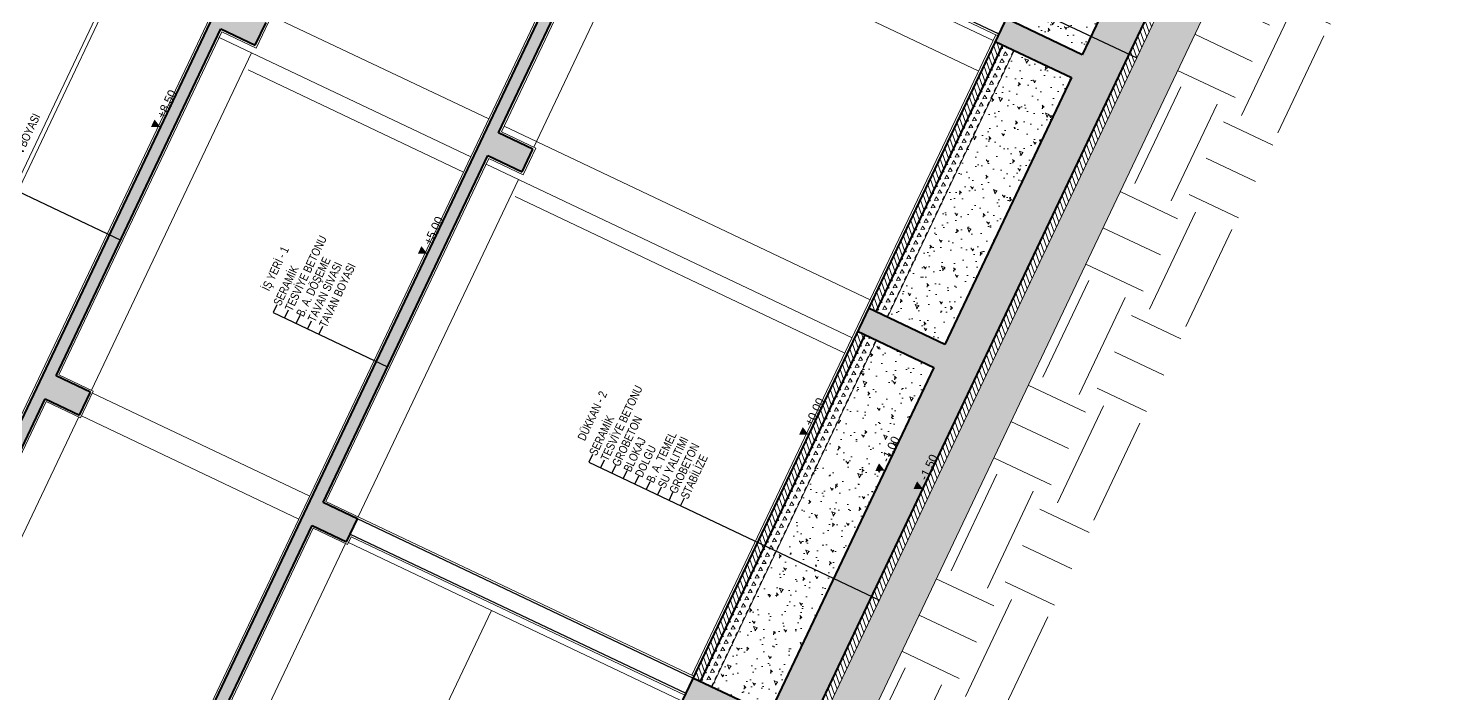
# Model space of a CAD drawing. Extents: x 190767 to 199252, y -247561 to -244711.
# Drawn here: x 192141 to 192699, y -246648 to -246385 of the extents above; entities that cross this region are included whole.
import ezdxf
from ezdxf.enums import TextEntityAlignment as Align

# ---------------------------------------------------------------- set-up
doc = ezdxf.new("R2010")
doc.units = 0
doc.header["$MEASUREMENT"] = 0
doc.linetypes.add('DUZ', pattern=[500, 500])
doc.layers.get('0').update_dxf_attribs({"linetype": 'CONTINUOUS'})
for name, color, linetype, lineweight in [('BETONARME', 246, 'CONTINUOUS', 40), ('HARPUŞTA', 232, 'CONTINUOUS', 13), ('SIVA', 7, 'DUZ', 20), ('TARAMA', 4, 'CONTINUOUS', 9)]:
    doc.layers.add(name, color=color, linetype=linetype, lineweight=lineweight)
for name, color, linetype in [('Duvar', 7, 'CONTINUOUS'), ('KOT', 1, 'CONTINUOUS'), ('MKDU0', 50, 'CONTINUOUS'), ('YAZI', 7, 'CONTINUOUS')]:
    doc.layers.add(name, color=color, linetype=linetype)
doc.styles.get("Standard").update_dxf_attribs({"font": 'arial.ttf'})
doc.styles.add('YAZI DAR-08', font='arial.ttf', dxfattribs={"width": 0.8})
pattern_1 = [(60, (-19153.829, -4233.98), (-4.7625, 8.248892), [4.7625, -4.7625]), (120, (-19153.829, -4233.98), (-9.525, 5e-09), [4.7625, -4.7625]), (0, (-19156.21, -4229.855), (4.7625, 8.248892), [4.7625, -4.7625])]
pattern_2 = [(45, (-32490.8064, -4233.98), (-3.36759605, 3.36759605), [])]
pattern_3 = [(50, (-19153.83, -4213.98), (36.436934, -3.187817), [3.81, -41.91]), (355, (-19153.83, -4213.98), (-7.048684, 38.21137), [3.048, -33.528117]), (100.45144, (-19150.792, -4214.245), (29.38825, 35.02355), [3.238, -35.61805]), (46.1842, (-19153.83, -4203.82), (54.21581, -8.40847), [5.715, -62.865]), (96.63556, (-19149.31, -4204.52), (47.48083, 49.48522), [4.857, -53.42712]), (351.18415, (-19153.83, -4203.82), (47.48083, 49.48522), [4.572, -50.29195]), (21, (-19148.75, -4206.36), (30.32288, -20.45304), [3.81, -41.91]), (326, (-19148.75, -4206.36), (12.360406, 36.837593), [3.048, -33.528]), (71.45144, (-19146.222, -4208.064), (42.683284, 16.384554), [3.238, -35.61799]), (37.5, (-19153.829, -4213.98), (0.617721, 16.911008), [0, -33.1216, 0, -34.036, 0, -33.655]), (7.5, (-19153.829, -4213.98), (13.363933, 20.036115), [0, -19.4056, 0, -32.3596, 0, -12.827]), (327.5, (-19165.157, -4213.98), (27.118119, -1.145749), [0, -12.7, 0, -39.624, 0, -52.578]), (317.5, (-19170.237, -4213.98), (29.625836, 5.085298), [0, -16.51, 0, -26.3144, 0, -37.338])]

# ---------------------------------------------------------------- blocks, each defined once
blk = doc.blocks.new('fm-kot')
at = {"linetype": 'Continuous'}
blk.add_line((0, 0), (50, 0), dxfattribs=at)
blk.add_lwpolyline([(0, 0, 0, 10, 0), (0, 10, 10, 10, 0)], format="xyseb", dxfattribs=at)
blk.add_attdef('ENTERTEXT:', (10, 1), '', height=10)
blk = doc.blocks.new('A$C68025377')
at = {"layer": 'TARAMA'}
h = blk.add_hatch(dxfattribs=at)
h.set_pattern_fill('ANSI33', color=256, scale=2, style=0)
h.set_pattern_definition([(45, (-19153.829, -4583.98), (-8.980256, 8.980256), []), (45, (-19144.849, -4583.98), (-8.980256, 8.980256), [6.35, -3.175])])
h.paths.add_polyline_path([(1876.3, 1263.7), (1906.3, 1263.7), (1906.3, 1308.7), (2256.3, 1308.7), (2256.3, 1263.7), (2286.3, 1263.7), (2286.3, 1323.7), (481.3, 1323.7), (481.3, 1263.7), (483.8, 1263.7), (498.8, 1263.7), (511.3, 1263.7), (511.3, 1308.7), (936.3, 1308.7), (936.3, 1263.7), (966.3, 1263.7), (966.3, 1308.7), (1391.3, 1308.7), (1391.3, 1263.7), (1421.3, 1263.7), (1421.3, 1308.7), (1876.3, 1308.7)])
h = blk.add_hatch(dxfattribs=at)
h.set_pattern_fill('ANSI33', color=256, scale=2, style=0)
h.set_pattern_definition([(45, (-19153.829, -4933.98), (-8.980256, 8.980256), []), (45, (-19144.849, -4933.98), (-8.980256, 8.980256), [6.35, -3.175])])
h.paths.add_polyline_path([(1876.3, 913.7), (1906.3, 913.7), (1906.3, 958.7), (2256.3, 958.7), (2256.3, 913.7), (2286.3, 913.7), (2286.3, 973.7), (481.3, 973.7), (481.3, 913.7), (483.8, 913.7), (498.8, 913.7), (511.3, 913.7), (511.3, 958.7), (936.3, 958.7), (936.3, 913.7), (966.3, 913.7), (966.3, 958.7), (1391.3, 958.7), (1391.3, 913.7), (1421.3, 913.7), (1421.3, 958.7), (1876.3, 958.7)])
h = blk.add_hatch(dxfattribs=at)
h.set_pattern_fill('EARTH', color=256, scale=20, style=0)
h.set_pattern_definition([(0, (-19153.83, -1397.68), (127, 127), [127, -127]), (0, (-19153.83, -1350.05), (127, 127), [127, -127]), (0, (-19153.83, -1302.43), (127, 127), [127, -127]), (90, (-19137.95, -1286.55), (-127, 127), [127, -127]), (90, (-19090.33, -1286.55), (-127, 127), [127, -127]), (90, (-19042.7, -1286.55), (-127, 127), [127, -127])])
h.paths.add_polyline_path([(4415.1, 473.7), (4415.1, 263.7), (431.3, 263.7), (431.3, 323.7), (271.3, 473.7), (-0.2, 473.7), (1.3, 123.7), (4901.3, 123.7), (4901.3, 473.7)])
h = blk.add_hatch(dxfattribs=at)
h.set_pattern_fill('ANSI33', color=256, scale=2, style=0)
h.set_pattern_definition([(45, (-19153.829, -4213.98), (-8.980256, 8.980256), []), (45, (-19144.849, -4213.98), (-8.980256, 8.980256), [6.35, -3.175])])
h.paths.add_polyline_path([(4415.1, 323.7), (4415.1, 473.7), (4385.1, 473.7), (4385.1, 373.7), (3951.3, 373.7), (3951.3, 473.7), (3921.3, 473.7), (3921.3, 373.7), (3496.3, 373.7), (3496.3, 473.7), (3466.3, 473.7), (3466.3, 373.7), (3011.3, 373.7), (3011.3, 473.7), (2981.3, 473.7), (2981.3, 373.7), (2631.3, 373.7), (2631.3, 473.7), (2601.3, 473.7), (2601.3, 373.7), (2286.3, 373.7), (2286.3, 473.7), (2256.3, 473.7), (2256.3, 373.7), (1906.3, 373.7), (1906.3, 473.7), (1876.3, 473.7), (1876.3, 373.7), (1421.3, 373.7), (1421.3, 473.7), (1391.3, 473.7), (1391.3, 373.7), (966.3, 373.7), (966.3, 473.7), (936.3, 473.7), (936.3, 373.7), (511.3, 373.7), (511.3, 473.7), (481.3, 473.7), (481.3, 323.7)])
h = blk.add_hatch(dxfattribs=at)
h.set_pattern_fill('ANSI31', color=256, scale=1.5, style=0)
h.set_pattern_definition(pattern_2)
h.paths.add_polyline_path([(1876.3, 463.7), (1876.3, 473.7), (1421.3, 473.7), (1421.3, 463.7)])
h = blk.add_hatch(dxfattribs=at)
h.set_pattern_fill('ANSI31', color=256, scale=1.5, style=0)
h.set_pattern_definition(pattern_2)
h.paths.add_polyline_path([(1906.3, 473.7), (1906.3, 463.7), (2256.3, 463.7), (2256.3, 473.7)])
h = blk.add_hatch(dxfattribs=at)
h.set_pattern_fill('TRIANG', color=256, style=0)
h.set_pattern_definition(pattern_1)
h.paths.add_polyline_path([(1421.3, 463.7), (1421.3, 448.7), (1876.3, 448.7), (1876.3, 463.7)])
h = blk.add_hatch(dxfattribs=at)
h.set_pattern_fill('TRIANG', color=256, style=0)
h.set_pattern_definition(pattern_1)
h.paths.add_polyline_path([(2256.3, 463.7), (1906.3, 463.7), (1906.3, 448.7), (2256.3, 448.7)])
h = blk.add_hatch(dxfattribs=at)
h.set_pattern_fill('AR-CONC', color=256, scale=0.2, style=0)
h.set_pattern_definition(pattern_3)
h.paths.add_polyline_path([(1876.3, 373.7), (1876.3, 448.7), (1421.3, 448.7), (1421.3, 373.7)])
h = blk.add_hatch(dxfattribs=at)
h.set_pattern_fill('AR-CONC', color=256, scale=0.2, style=0)
h.set_pattern_definition(pattern_3)
h.paths.add_polyline_path([(1906.3, 448.7), (1906.3, 373.7), (2256.3, 373.7), (2256.3, 448.7)])
h = blk.add_hatch(dxfattribs=at)
h.set_pattern_fill('AR-CONC', color=256, scale=0.2, style=0)
h.set_pattern_definition(pattern_3)
h.paths.add_polyline_path([(2286.3, 448.7), (2286.3, 373.7), (2601.3, 373.7), (2601.3, 448.7)])
h = blk.add_hatch(dxfattribs=at)
h.set_pattern_fill('ANSI31', color=256, scale=1.5, style=0)
h.set_pattern_definition([(45, (-26979.4797, 2593.6176), (-3.36759605, 3.36759605), [])])
h.paths.add_polyline_path([(4415.1, 313.7), (4415.1, 323.7), (431.3, 323.7), (431.3, 313.7)])
h = blk.add_hatch(dxfattribs=at)
h.set_pattern_fill('GRAVEL', color=256, scale=2, style=0)
h.set_pattern_definition([(228.012788, (-26942.9037, 2644.4176), (-406.40000003, -457.19999997), [6.83443, -676.60967]), (184.969741, (-26947.4757, 2639.3376), (609.59999976, 50.8000029), [11.728094, -1161.08098]), (132.510447, (-26959.1597, 2638.3216), (508.0000002, -558.7999998), [8.26963, -818.694456]), (267.273689, (-26978.9717, 2625.6216), (50.8000001, 1016), [10.68009, -1057.32875]), (292.833654, (-26979.4797, 2614.9536), (-254.00000002, 609.6), [10.472674, -1036.796155]), (357.273689, (-26975.4157, 2605.3016), (-1016, 50.8000001), [10.68009, -1057.32875]), (37.6942405, (-26964.7477, 2604.7936), (-660.39999997, -508.00000004), [14.12387, -1398.26231]), (72.2553284, (-26953.5717, 2613.4296), (355.6000001, 1117.59999997), [13.33439, -1320.10513]), (121.429566, (-26949.5077, 2626.1296), (-406.40000006, 660.39999996), [10.71626, -1060.910914]), (175.236358, (-26955.0957, 2635.2736), (558.8, -50.8000001), [12.234266, -599.47874]), (222.397438, (-26967.2877, 2636.2896), (-609.59999998, -558.80000002), [15.82156, -1566.33545]), (138.814075, (-26928.6797, 2625.1136), (-355.6, 304.8), [5.40009, -534.61132]), (171.469234, (-26932.7437, 2628.6696), (660.40000002, -101.59999988), [10.27364, -1017.09278]), (225, (-26942.904, 2630.194), (-7e-15, -50.8), [7.18419, -64.65786]), (203.19859, (-26946.46, 2636.2896), (254, 101.6), [3.86883, -383.01245]), (291.80141, (-26950.016, 2634.766), (-50.8, 152.4), [5.47131, -268.09506]), (30.963757, (-26947.984, 2629.686), (152.4, 101.6), [8.88639, -287.32596]), (161.56505, (-26940.364, 2634.258), (101.6, -50.8), [6.42574, -154.21796]), (16.38954, (-26979.4797, 2634.7656), (508, 152.4), [9.00176, -891.17653]), (70.346176, (-26970.8437, 2637.3056), (-203.20000002, -558.8), [7.55198, -747.64431]), (293.19859, (-26940.364, 2644.4176), (-101.6, 254), [7.7376, -379.14367]), (343.61046, (-26937.3157, 2637.3056), (-508, 152.39999996), [9.00176, -891.17653]), (339.443955, (-26979.48, 2603.2696), (-254, 101.6), [8.6807, -425.35469]), (294.77514, (-26971.3517, 2600.2216), (-254.0000003, 558.79999986), [7.27344, -720.07187]), (66.80141, (-26939.856, 2593.6176), (101.6, 254), [7.7376, -379.14367]), (17.354025, (-26936.8077, 2600.7296), (-660.4, -203.20000004), [8.515655, -843.04752]), (69.443955, (-26964.748, 2593.6176), (-101.6, -254), [4.34035, -429.69504]), (101.309932, (-26942.904, 2593.618), (-50.8, 203.2), [2.59029, -256.4399]), (165.963757, (-26943.412, 2596.158), (152.4, -50.8), [10.47267, -198.98109]), (186.009006, (-26953.5717, 2598.6976), (508, 50.80000003), [9.70534, -960.8273]), (303.69007, (-26947.984, 2625.114), (-50.8, 101.6), [7.32648, -175.83553]), (353.1572266, (-26943.9197, 2619.0176), (863.6, -101.59999995), [12.791135, -1266.32018]), (60.945396, (-26931.2197, 2617.4936), (-203.2, -355.6), [5.230165, -517.78785]), (90, (-26928.68, 2622.066), (-50.8, 50.8), [3.048, -47.752]), (120.256437, (-26954.5877, 2600.2216), (203.19999998, -355.6), [7.05734, -698.678815]), (48.012787, (-26958.1437, 2606.3176), (406.40000003, 457.19999997), [13.66886, -669.77524]), (0, (-26949, 2616.48), (50.8, 50.8), [13.208, -37.592]), (325.304846, (-26935.7917, 2616.4776), (508.0000002, -355.59999973), [8.03219, -795.186334]), (254.054604, (-26929.188, 2611.9056), (-50.8, -203.2), [7.39658, -362.433]), (207.645975, (-26931.2197, 2604.7936), (-965.20000004, -507.99999993), [12.0429, -1192.24929]), (175.426079, (-26941.8877, 2599.2056), (-660.4, 50.8), [12.74059, -1261.31693])])
h.paths.add_polyline_path([(4415.1, 263.7), (4415.1, 313.7), (431.3, 313.7), (431.3, 263.7)])
at = {"layer": 'BETONARME'}
for p, q in [((2286.3, 1323.7), (481.3, 1323.7)), ((966.3, 1308.7), (1391.3, 1308.7)), ((1391.3, 1308.7), (1391.3, 1263.7)), ((1421.3, 1308.7), (1876.3, 1308.7)), ((1421.3, 1263.7), (1421.3, 1308.7)), ((1876.3, 1308.7), (1876.3, 1263.7)), ((1391.3, 1263.7), (1421.3, 1263.7)), ((1876.3, 1263.7), (1906.3, 1263.7)), ((2286.3, 973.7), (481.3, 973.7)), ((966.3, 958.7), (1391.3, 958.7)), ((1391.3, 958.7), (1391.3, 913.7)), ((1421.3, 913.7), (1421.3, 958.7)), ((1421.3, 958.7), (1876.3, 958.7)), ((1876.3, 958.7), (1876.3, 913.7)), ((1906.3, 913.7), (1906.3, 958.7)), ((1906.3, 958.7), (2256.3, 958.7)), ((1391.3, 913.7), (1421.3, 913.7)), ((1876.3, 913.7), (1906.3, 913.7)), ((4415.1, 473.7), (481.3, 473.7)), ((1421.3, 373.7), (1421.3, 473.7)), ((1876.3, 473.7), (1876.3, 373.7)), ((1906.3, 373.7), (1906.3, 473.7)), ((2256.3, 473.7), (2256.3, 373.7)), ((2286.3, 373.7), (2286.3, 473.7)), ((1421.3, 463.7), (1876.3, 463.7)), ((1906.3, 463.7), (2256.3, 463.7)), ((1876.3, 373.7), (1421.3, 373.7)), ((2256.3, 373.7), (1906.3, 373.7)), ((2601.3, 373.7), (2286.3, 373.7)), ((481.3, 323.7), (4415.1, 323.7))]:
    blk.add_line(p, q, dxfattribs=at)
at = {"layer": 'Duvar'}
for p, q in [((1401.3, 913.7), (1401.3, 473.7)), ((1421.3, 473.7), (1421.3, 913.7)), ((2266.3, 913.7), (2266.3, 473.7))]:
    blk.add_line(p, q, dxfattribs=at)
at = {"layer": 'HARPUŞTA'}
for p, q in [((510.3, 1448.7), (2216.3, 1448.7)), ((2216.3, 1443.7), (510.3, 1443.7))]:
    blk.add_line(p, q, dxfattribs=at)
at = {"layer": 'SIVA'}
for p, q in [((2253.8, 1326.2), (503.8, 1326.2)), ((1866.3, 976.2), (1866.3, 1306.2)), ((1916.3, 976.2), (1916.3, 1306.2)), ((1388.8, 1263.7), (976.3, 1263.7)), ((1391.3, 976.2), (1391.3, 1261.2)), ((1421.3, 976.2), (1421.3, 1261.2)), ((1866.3, 1263.7), (1423.8, 1263.7)), ((1846.3, 976.2), (1846.3, 1258.7)), ((2263.8, 976.2), (498.8, 976.2)), ((1866.3, 476.2), (1866.3, 956.2)), ((1916.3, 476.2), (1916.3, 956.2)), ((1388.8, 913.7), (976.3, 913.7)), ((1391.3, 476.2), (1391.3, 911.2)), ((1423.8, 473.7), (1423.8, 913.7)), ((1866.3, 913.7), (1423.8, 913.7)), ((1846.3, 476.2), (1846.3, 908.7)), ((2253.8, 913.7), (1908.8, 913.7)), ((2216.3, 476.2), (2216.3, 908.7)), ((2256.3, 476.2), (2256.3, 911.2)), ((1391.3, 723.7), (1101.3, 723.7)), ((2263.8, 476.2), (1423.8, 476.2)), ((1421.3, 448.7), (1876.3, 448.7)), ((1906.3, 448.7), (2256.3, 448.7)), ((4415.1, 313.7), (431.3, 313.7))]:
    blk.add_line(p, q, dxfattribs=at)
for points in [[(498.8, 1261.2), (513.8, 1261.2), (513.8, 1306.2), (933.8, 1306.2), (933.8, 1261.2), (968.8, 1261.2), (968.8, 1306.2), (1388.8, 1306.2), (1388.8, 1261.2), (1423.8, 1261.2), (1423.8, 1306.2), (1873.8, 1306.2), (1873.8, 1261.2), (1908.8, 1261.2), (1908.8, 1306.2), (2253.8, 1306.2), (2253.8, 1261.2), (2263.8, 1261.2), (2263.8, 973.7)], [(498.8, 911.2), (513.8, 911.2), (513.8, 956.2), (933.8, 956.2), (933.8, 911.2), (968.8, 911.2), (968.8, 956.2), (1388.8, 956.2), (1388.8, 911.2), (1398.8, 911.2), (1398.8, 473.7)], [(1423.8, 911.2), (1423.8, 956.2), (1873.8, 956.2), (1873.8, 911.2), (1908.8, 911.2), (1908.8, 956.2), (2253.8, 956.2), (2253.8, 911.2), (2263.8, 911.2), (2263.8, 473.7)], [(271.3, 473.7), (431.3, 323.7), (431.3, 313.7), (431.3, 263.7), (4415.1, 263.7), (4415.1, 313.7), (4415.1, 323.7)]]:
    blk.add_lwpolyline(points, dxfattribs=at)
at = {"layer": 'YAZI'}
for p, q in [((1599.5, 1582.3), (1599.5, 1308.7)), ((1599.5, 1108.7), (1599.5, 958.7)), ((1609.5, 1108.7), (1599.5, 1108.7)), ((1609.5, 1093.7), (1599.5, 1093.7)), ((1609.5, 1078.7), (1599.5, 1078.7)), ((1609.5, 1063.7), (1599.5, 1063.7)), ((1609.5, 1048.7), (1599.5, 1048.7)), ((1599.5, 694.6), (1599.5, 313.7)), ((1609.5, 694.6), (1599.5, 694.6)), ((2310.7, 694.6), (2310.7, 313.7)), ((1609.5, 679.6), (1599.5, 679.6)), ((1609.5, 664.6), (1599.5, 664.6)), ((1609.5, 649.6), (1599.5, 649.6)), ((1609.5, 634.6), (1599.5, 634.6)), ((1609.5, 619.6), (1599.5, 619.6)), ((1609.5, 604.6), (1599.5, 604.6)), ((1609.5, 589.6), (1599.5, 589.6)), ((1609.5, 574.6), (1599.5, 574.6))]:
    blk.add_line(p, q, dxfattribs=at)
at = {"layer": 'KOT'}
ref = blk.add_blockref('fm-kot', (1740.7, 1323.7), dxfattribs=at)
ref.add_attrib('ENTERTEXT:', '+8,50', (1750.7, 1323.7), dxfattribs={"layer": '0', "height": 10})
ref = blk.add_blockref('fm-kot', (1740.7, 973.7), dxfattribs=at)
ref.add_attrib('ENTERTEXT:', '+5,00', (1750.7, 973.7), dxfattribs={"layer": '0', "height": 10})
ref = blk.add_blockref('fm-kot', (1740.7, 473.7), dxfattribs=at)
ref.add_attrib('ENTERTEXT:', '%%p0,00', (1750.7, 473.7), dxfattribs={"layer": '0', "height": 10})
ref = blk.add_blockref('fm-kot', (1740.7, 373.7), dxfattribs=at)
ref.add_attrib('ENTERTEXT:', '-1,00', (1750.7, 373.7), dxfattribs={"layer": '0', "height": 10})
ref = blk.add_blockref('fm-kot', (1740.7, 323.7), dxfattribs=at)
ref.add_attrib('ENTERTEXT:', '-1,50', (1750.7, 323.7), dxfattribs={"layer": '0', "height": 10})
at = {"layer": 'YAZI', "style": 'YAZI DAR-08', "width": 0.8}
for s, p in [('TAVAN BOYASI', (1609.5, 1462.3)), ('İŞ YERİ - 1', (1619.5, 1128.7)), ('SERAMİK', (1609.5, 1108.7)), ('TESVİYE BETONU', (1609.5, 1093.7)), ('B. A. DÖŞEME', (1609.5, 1078.7)), ('TAVAN SIVASI', (1609.5, 1063.7)), ('TAVAN BOYASI', (1609.5, 1048.7)), ('DÜKKAN - 2', (1619.5, 714.6)), ('TESVİYE BETONU', (1609.5, 679.6)), ('SERAMİK', (1609.5, 694.6)), ('GROBETON', (1609.5, 664.6)), ('BLOKAJ', (1609.5, 649.6)), ('DOLGU', (1609.5, 634.6)), ('B. A. TEMEL', (1609.5, 619.6)), ('SU YALITIMI', (1609.5, 604.6)), ('GROBETON', (1609.5, 589.6)), ('STABİLİZE', (1609.5, 574.6))]:
    blk.add_text(s, height=10, dxfattribs=at).set_placement(p, align=Align.MIDDLE_LEFT)

msp = doc.modelspace()

# ---------------------------------------------------------------- block references
at = {"layer": 'MKDU0', "ltscale": 0.03, "xscale": 0.3332999999999999, "yscale": 0.3332999999999999, "zscale": 0.3332999999999999, "rotation": 64.60793727553778}
msp.add_blockref('A$C68025377', (192342.98, -247137.58), dxfattribs=at)

doc.saveas('drawing.dxf')
